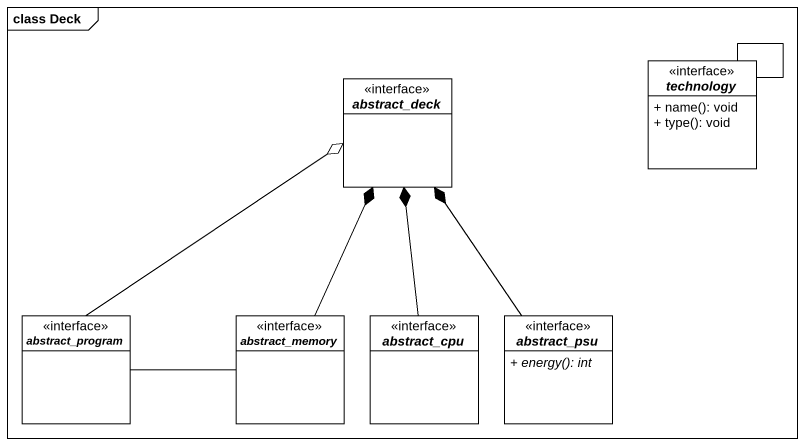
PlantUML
@startuml
mainframe class Deck
hide circle
hide empty members
skinparam classAttributeIconSize 0
interface abstract_deck <<interface>>
interface technology <<interface>> {
  + name(): void
  + type(): void
}
interface abstract_program <<interface>>
interface abstract_memory <<interface>>
interface abstract_cpu <<interface>>
interface abstract_psu <<interface>> {
  {abstract} + energy(): int
}
technology -- technology
abstract_program -up-o abstract_deck
abstract_program -right- abstract_memory
abstract_memory -up-* abstract_deck
abstract_cpu -up-* abstract_deck
abstract_psu -up-* abstract_deck
@enduml
